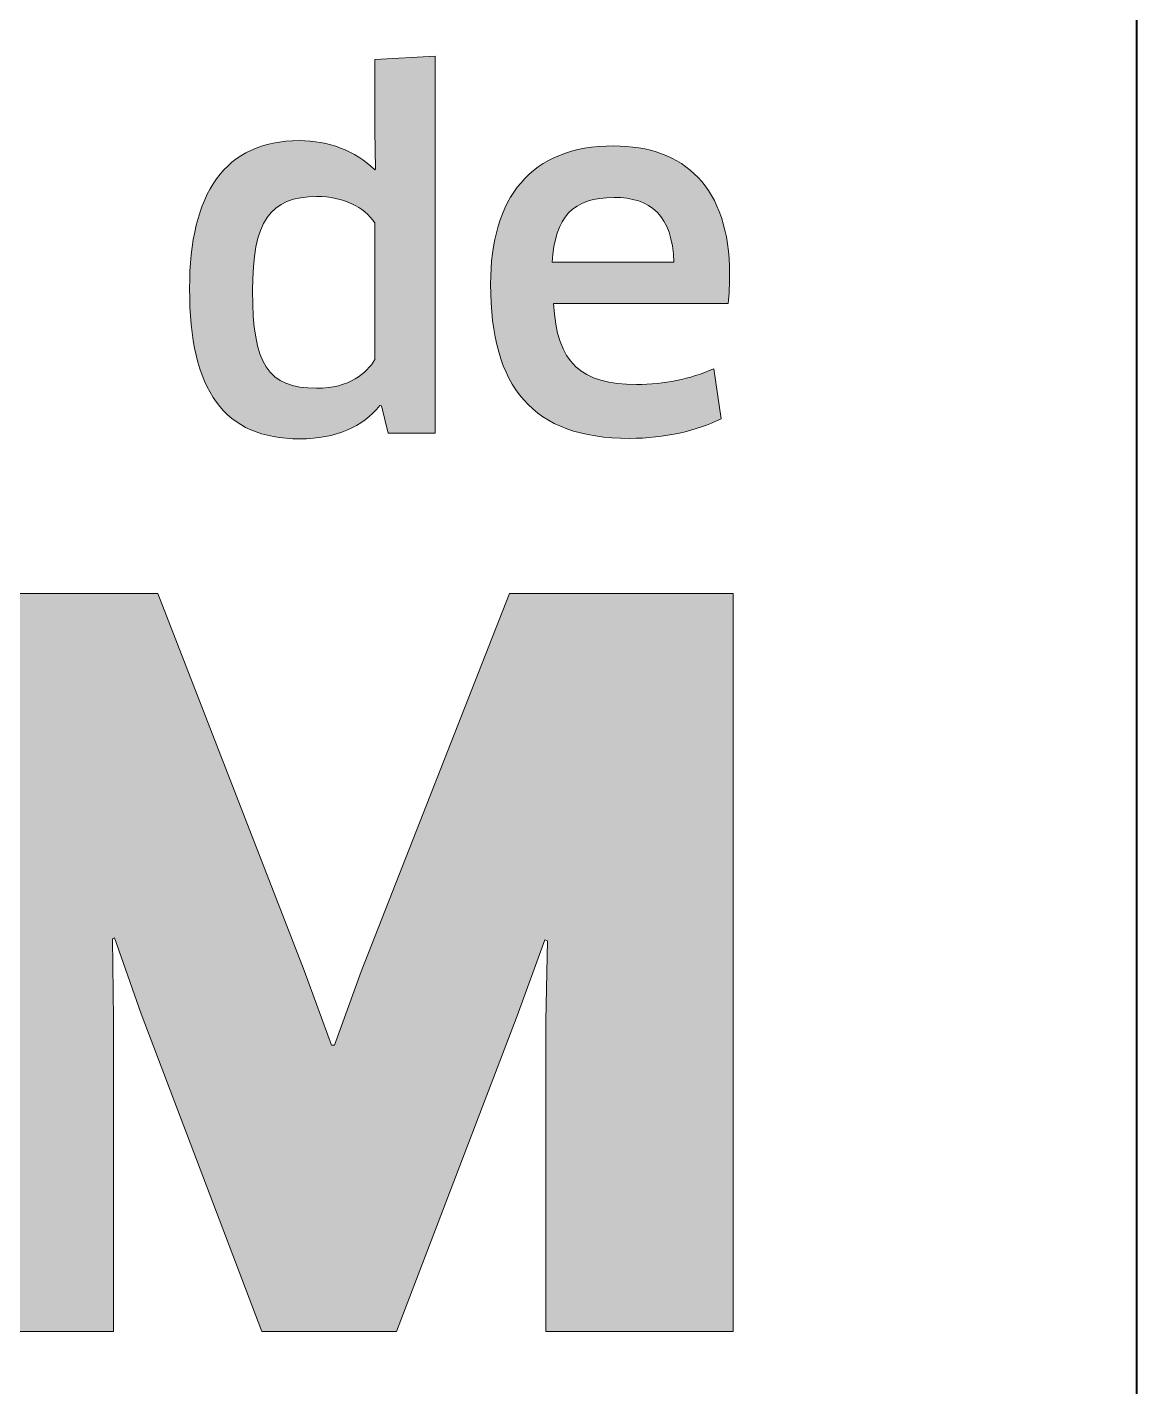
# Model space of a CAD drawing. Header units: millimetres. Extents: x 2084 to 63904, y -2368 to 2343.
# Drawn here: x 63854.7 to 63904.5, y -1927.4 to -1866.3 of the extents above; entities that cross this region are included whole.
import ezdxf

# ---------------------------------------------------------------- set-up
doc = ezdxf.new("R2010")
doc.units = ezdxf.units.MM
doc.layers.add('LOGOMARCA', color=7, linetype='Continuous', lineweight=0)
doc.layers.add('P4', color=4, linetype='Continuous', lineweight=40)

msp = doc.modelspace()

# ---------------------------------------------------------------- hatches: boundary and pattern name
at = {"layer": 'LOGOMARCA', "lineweight": 0}
h = msp.add_hatch(color=256, dxfattribs=at)
edge = h.paths.add_edge_path()
edge.add_spline(control_points=[(63872.982, -1876.107), (63872.982, -1871.875), (63872.982, -1867.643), (63872.982, -1867.643)], knot_values=[0.041667, 0.041667, 0.041667, 0.041667, 0.083333, 0.083333, 0.083333, 0.083333], degree=3, periodic=0)
edge.add_spline(control_points=[(63872.982, -1867.643), (63872.982, -1867.643), (63870.261, -1867.793), (63870.261, -1867.793)], knot_values=[0.083333, 0.083333, 0.083333, 0.083333, 0.166666, 0.166666, 0.166666, 0.166666], degree=3, periodic=0)
edge.add_spline(control_points=[(63870.261, -1867.793), (63870.261, -1867.793), (63870.261, -1870.986), (63870.261, -1870.986)], knot_values=[0.166667, 0.166667, 0.166667, 0.166667, 0.249999, 0.249999, 0.249999, 0.249999], degree=3, periodic=0)
edge.add_spline(control_points=[(63870.261, -1870.986), (63870.261, -1870.986), (63870.304, -1872.7), (63870.304, -1872.7)], knot_values=[0.250001, 0.250001, 0.250001, 0.250001, 0.333332, 0.333332, 0.333332, 0.333332], degree=3, periodic=0)
edge.add_spline(control_points=[(63870.304, -1872.7), (63870.304, -1872.7), (63870.261, -1872.743), (63870.261, -1872.743)], knot_values=[0.333334, 0.333334, 0.333334, 0.333334, 0.416667, 0.416667, 0.416667, 0.416667], degree=3, periodic=0)
edge.add_spline(control_points=[(63870.261, -1872.743), (63869.382, -1871.886), (63868.182, -1871.436), (63866.875, -1871.436)], knot_values=[0.416667, 0.416667, 0.416667, 0.416667, 0.5, 0.5, 0.5, 0.5], degree=3, periodic=0)
edge.add_spline(control_points=[(63866.875, -1871.436), (63863.532, -1871.436), (63861.946, -1873.793), (63861.946, -1878.079)], knot_values=[0.5, 0.5, 0.5, 0.5, 0.583333, 0.583333, 0.583333, 0.583333], degree=3, periodic=0)
edge.add_spline(control_points=[(63861.946, -1878.079), (63861.946, -1882.686), (63863.51, -1884.829), (63866.896, -1884.829)], knot_values=[0.583333, 0.583333, 0.583333, 0.583333, 0.666667, 0.666667, 0.666667, 0.666667], degree=3, periodic=0)
edge.add_spline(control_points=[(63866.896, -1884.829), (63868.546, -1884.829), (63869.703, -1884.294), (63870.496, -1883.329)], knot_values=[0.666667, 0.666667, 0.666667, 0.666667, 0.75, 0.75, 0.75, 0.75], degree=3, periodic=0)
edge.add_spline(control_points=[(63870.496, -1883.329), (63870.496, -1883.329), (63870.561, -1883.351), (63870.561, -1883.351), (63870.561, -1883.351), (63870.561, -1883.351), (63870.861, -1884.572), (63870.861, -1884.572), (63870.861, -1884.572), (63870.861, -1884.572), (63872.982, -1884.572), (63872.982, -1884.572), (63872.982, -1884.572), (63872.982, -1880.34), (63872.982, -1876.107)], knot_values=[0.750003, 0.750003, 0.750003, 0.750003, 0.833333, 0.833333, 0.833333, 0.833334, 0.916667, 0.916667, 0.916667, 0.916668, 1, 1, 1, 1.041667, 1.041667, 1.041667, 1.041667], degree=3, periodic=0)
edge = h.paths.add_edge_path(flags=16)
edge.add_spline(control_points=[(63867.668, -1873.943), (63868.846, -1873.943), (63869.789, -1874.415), (63870.261, -1875.122), (63870.261, -1875.122), (63870.261, -1875.122), (63870.261, -1876.659), (63870.261, -1878.197)], knot_values=[0.6, 0.6, 0.6, 0.6, 0.8, 0.8, 0.8, 0.800001, 0.9, 0.9, 0.9, 0.9], degree=3, periodic=0)
edge.add_spline(control_points=[(63870.261, -1878.197), (63870.261, -1879.734), (63870.261, -1881.272), (63870.261, -1881.272)], knot_values=[0.9, 0.9, 0.9, 0.9, 1, 1, 1, 1], degree=3, periodic=0)
edge.add_spline(control_points=[(63870.261, -1881.272), (63869.918, -1881.872), (63869.125, -1882.558), (63867.646, -1882.558)], knot_values=[0, 0, 0, 0, 0.2, 0.2, 0.2, 0.2], degree=3, periodic=0)
edge.add_spline(control_points=[(63867.646, -1882.558), (63865.46, -1882.558), (63864.775, -1881.465), (63864.775, -1878.186)], knot_values=[0.2, 0.2, 0.2, 0.2, 0.4, 0.4, 0.4, 0.4], degree=3, periodic=0)
edge.add_spline(control_points=[(63864.775, -1878.186), (63864.775, -1875.057), (63865.546, -1873.943), (63867.668, -1873.943)], knot_values=[0.4, 0.4, 0.4, 0.4, 0.6, 0.6, 0.6, 0.6], degree=3, periodic=0)
h = msp.add_hatch(color=256, dxfattribs=at)
edge = h.paths.add_edge_path()
edge.add_spline(control_points=[(63886.14, -1878.743), (63886.183, -1878.357), (63886.204, -1877.843), (63886.204, -1877.436)], knot_values=[0.555556, 0.555556, 0.555556, 0.555556, 0.666667, 0.666667, 0.666667, 0.666667], degree=3, periodic=0)
edge.add_spline(control_points=[(63886.204, -1877.436), (63886.204, -1873.536), (63884.168, -1871.672), (63880.997, -1871.672)], knot_values=[0.666667, 0.666667, 0.666667, 0.666667, 0.777778, 0.777778, 0.777778, 0.777778], degree=3, periodic=0)
edge.add_spline(control_points=[(63880.997, -1871.672), (63877.268, -1871.672), (63875.468, -1874.004), (63875.468, -1877.886)], knot_values=[0.777778, 0.777778, 0.777778, 0.777778, 0.888889, 0.888889, 0.888889, 0.888889], degree=3, periodic=0)
edge.add_spline(control_points=[(63875.468, -1877.886), (63875.468, -1882.515), (63877.354, -1884.808), (63881.704, -1884.808)], knot_values=[0.888889, 0.888889, 0.888889, 0.888889, 1, 1, 1, 1], degree=3, periodic=0)
edge.add_spline(control_points=[(63881.704, -1884.808), (63883.311, -1884.808), (63884.725, -1884.465), (63885.818, -1883.929)], knot_values=[0, 0, 0, 0, 0.111111, 0.111111, 0.111111, 0.111111], degree=3, periodic=0)
edge.add_spline(control_points=[(63885.818, -1883.929), (63885.818, -1883.929), (63885.497, -1881.679), (63885.497, -1881.679)], knot_values=[0.111112, 0.111112, 0.111112, 0.111112, 0.222222, 0.222222, 0.222222, 0.222222], degree=3, periodic=0)
edge.add_spline(control_points=[(63885.497, -1881.679), (63884.404, -1882.151), (63883.29, -1882.386), (63882.025, -1882.386)], knot_values=[0.222222, 0.222222, 0.222222, 0.222222, 0.333333, 0.333333, 0.333333, 0.333333], degree=3, periodic=0)
edge.add_spline(control_points=[(63882.025, -1882.386), (63879.561, -1882.386), (63878.425, -1881.443), (63878.297, -1878.743), (63878.297, -1878.743), (63878.297, -1878.743), (63886.14, -1878.743), (63886.14, -1878.743)], knot_values=[0.333333, 0.333333, 0.333333, 0.333333, 0.444444, 0.444444, 0.444444, 0.444445, 0.555556, 0.555556, 0.555556, 0.555556], degree=3, periodic=0)
edge = h.paths.add_edge_path(flags=16)
edge.add_spline(control_points=[(63878.232, -1876.9), (63878.361, -1874.865), (63879.154, -1873.986), (63881.018, -1873.986)], knot_values=[0, 0, 0, 0, 0.333333, 0.333333, 0.333333, 0.333333], degree=3, periodic=0)
edge.add_spline(control_points=[(63881.018, -1873.986), (63882.625, -1873.986), (63883.654, -1874.782), (63883.697, -1876.9), (63883.697, -1876.9), (63883.697, -1876.9), (63882.331, -1876.9), (63880.965, -1876.9)], knot_values=[0.333333, 0.333333, 0.333333, 0.333333, 0.666667, 0.666667, 0.666667, 0.666668, 0.833333, 0.833333, 0.833333, 0.833333], degree=3, periodic=0)
edge.add_spline(control_points=[(63880.965, -1876.9), (63879.598, -1876.9), (63878.232, -1876.9), (63878.232, -1876.9)], knot_values=[0.833333, 0.833333, 0.833333, 0.833333, 1, 1, 1, 1], degree=3, periodic=0)
h = msp.add_hatch(color=256, dxfattribs=at)
edge = h.paths.add_edge_path()
edge.add_spline(control_points=[(63850.418, -1924.933), (63850.418, -1924.933), (63850.418, -1924.933), (63850.418, -1924.933), (63850.418, -1924.933), (63850.418, -1924.933), (63858.534, -1924.933), (63858.534, -1924.933), (63858.534, -1924.933), (63858.534, -1924.933), (63858.534, -1910.873), (63858.534, -1910.873), (63858.534, -1910.873), (63858.534, -1910.873), (63858.49, -1907.292), (63858.49, -1907.292), (63858.49, -1907.292), (63858.49, -1907.292), (63858.578, -1907.248), (63858.578, -1907.248), (63858.578, -1907.248), (63858.578, -1907.248), (63859.769, -1910.652), (63859.769, -1910.652), (63859.769, -1910.652), (63859.769, -1910.652), (63865.195, -1924.933), (63865.195, -1924.933), (63865.195, -1924.933), (63865.195, -1924.933), (63871.238, -1924.933), (63871.238, -1924.933), (63871.238, -1924.933), (63871.238, -1924.933), (63876.663, -1910.741), (63876.663, -1910.741), (63876.663, -1910.741), (63876.663, -1910.741), (63877.898, -1907.336), (63877.898, -1907.336), (63877.898, -1907.336), (63877.898, -1907.336), (63878.031, -1907.38), (63878.031, -1907.38), (63878.031, -1907.38), (63878.031, -1907.38), (63878.031, -1907.38), (63878.031, -1907.38)], knot_values=[0.045455, 0.045455, 0.045455, 0.045455, 0.068182, 0.068182, 0.068182, 0.068183, 0.090909, 0.090909, 0.090909, 0.09091, 0.136364, 0.136364, 0.136364, 0.136364, 0.181818, 0.181818, 0.181818, 0.181819, 0.227273, 0.227273, 0.227273, 0.227274, 0.272727, 0.272727, 0.272727, 0.272728, 0.318182, 0.318182, 0.318182, 0.318183, 0.363636, 0.363636, 0.363636, 0.363637, 0.409091, 0.409091, 0.409091, 0.409092, 0.454545, 0.454545, 0.454545, 0.454546, 0.477273, 0.477273, 0.477273, 0.477274, 0.5, 0.5, 0.5, 0.5], degree=3, periodic=0)
edge.add_spline(control_points=[(63878.031, -1907.38), (63878.031, -1907.38), (63877.943, -1910.962), (63877.943, -1910.962), (63877.943, -1910.962), (63877.943, -1910.962), (63877.943, -1924.933), (63877.943, -1924.933)], knot_values=[0.5, 0.5, 0.5, 0.5, 0.545455, 0.545455, 0.545455, 0.545455, 0.590909, 0.590909, 0.590909, 0.590909], degree=3, periodic=0)
edge.add_spline(control_points=[(63877.943, -1924.933), (63877.943, -1924.933), (63877.943, -1924.933), (63877.943, -1924.933), (63877.943, -1924.933), (63877.943, -1924.933), (63886.368, -1924.933), (63886.368, -1924.933)], knot_values=[0.590909, 0.590909, 0.590909, 0.590909, 0.613636, 0.613636, 0.613636, 0.613637, 0.636364, 0.636364, 0.636364, 0.636364], degree=3, periodic=0)
edge.add_spline(control_points=[(63886.368, -1924.933), (63886.368, -1924.933), (63886.368, -1924.933), (63886.368, -1924.933), (63886.368, -1924.933), (63886.368, -1924.933), (63886.368, -1891.774), (63886.368, -1891.774)], knot_values=[0.636364, 0.636364, 0.636364, 0.636364, 0.659091, 0.659091, 0.659091, 0.659092, 0.681818, 0.681818, 0.681818, 0.681818], degree=3, periodic=0)
edge.add_spline(control_points=[(63886.368, -1891.774), (63886.368, -1891.774), (63886.368, -1891.774), (63886.368, -1891.774), (63886.368, -1891.774), (63886.368, -1891.774), (63876.311, -1891.774), (63876.311, -1891.774), (63876.311, -1891.774), (63876.311, -1891.774), (63869.65, -1908.751), (63869.65, -1908.751), (63869.65, -1908.751), (63869.65, -1908.751), (63868.459, -1912.067), (63868.459, -1912.067), (63868.459, -1912.067), (63868.459, -1912.067), (63868.327, -1912.067), (63868.327, -1912.067), (63868.327, -1912.067), (63868.327, -1912.067), (63867.091, -1908.707), (63867.091, -1908.707), (63867.091, -1908.707), (63867.091, -1908.707), (63860.519, -1891.774), (63860.519, -1891.774), (63860.519, -1891.774), (63860.519, -1891.774), (63850.418, -1891.774), (63850.418, -1891.774), (63850.418, -1891.774), (63850.418, -1924.933), (63850.418, -1924.933)], knot_values=[0.681818, 0.681818, 0.681818, 0.681818, 0.704545, 0.704545, 0.704545, 0.704546, 0.727273, 0.727273, 0.727273, 0.727274, 0.772727, 0.772727, 0.772727, 0.772728, 0.818182, 0.818182, 0.818182, 0.818183, 0.863636, 0.863636, 0.863636, 0.863637, 0.909091, 0.909091, 0.909091, 0.909092, 0.954545, 0.954545, 0.954545, 0.954546, 1, 1, 1, 1.045455, 1.045455, 1.045455, 1.045455], degree=3, periodic=0)

# ---------------------------------------------------------------- linework, layer by layer
for points, knots in [([(63872.982, -1884.572), (63872.982, -1884.572), (63872.982, -1867.642), (63872.982, -1867.642), (63872.982, -1867.642), (63872.982, -1867.642), (63870.261, -1867.793), (63870.261, -1867.793), (63870.261, -1867.793), (63870.261, -1867.793), (63870.261, -1870.985), (63870.261, -1870.985), (63870.261, -1870.985), (63870.261, -1870.985), (63870.304, -1872.7), (63870.304, -1872.7), (63870.304, -1872.7), (63870.304, -1872.7), (63870.261, -1872.743), (63870.261, -1872.743), (63870.261, -1872.743), (63869.382, -1871.885), (63868.182, -1871.435), (63866.875, -1871.435), (63866.875, -1871.435), (63863.532, -1871.435), (63861.946, -1873.793), (63861.946, -1878.079), (63861.946, -1878.079), (63861.946, -1882.686), (63863.51, -1884.829), (63866.896, -1884.829), (63866.896, -1884.829), (63868.546, -1884.829), (63869.703, -1884.293), (63870.496, -1883.329), (63870.496, -1883.329), (63870.496, -1883.329), (63870.561, -1883.35), (63870.561, -1883.35), (63870.561, -1883.35), (63870.561, -1883.35), (63870.861, -1884.572), (63870.861, -1884.572), (63870.861, -1884.572), (63870.861, -1884.572), (63872.982, -1884.572), (63872.982, -1884.572)], [0, 0, 0, 0, 0.083333, 0.083333, 0.083333, 0.083333, 0.166667, 0.166667, 0.166667, 0.166667, 0.25, 0.25, 0.25, 0.25, 0.333333, 0.333333, 0.333333, 0.333333, 0.416667, 0.416667, 0.416667, 0.416667, 0.5, 0.5, 0.5, 0.5, 0.583333, 0.583333, 0.583333, 0.583333, 0.666667, 0.666667, 0.666667, 0.666667, 0.75, 0.75, 0.75, 0.75, 0.833333, 0.833333, 0.833333, 0.833333, 0.916667, 0.916667, 0.916667, 0.916667, 1, 1, 1, 1]), ([(63872.982, -1884.572), (63872.982, -1884.572), (63872.982, -1867.642), (63872.982, -1867.642), (63872.982, -1867.642), (63872.982, -1867.642), (63870.261, -1867.793), (63870.261, -1867.793), (63870.261, -1867.793), (63870.261, -1867.793), (63870.261, -1870.985), (63870.261, -1870.985), (63870.261, -1870.985), (63870.261, -1870.985), (63870.304, -1872.7), (63870.304, -1872.7), (63870.304, -1872.7), (63870.304, -1872.7), (63870.261, -1872.743), (63870.261, -1872.743), (63870.261, -1872.743), (63869.382, -1871.885), (63868.182, -1871.435), (63866.875, -1871.435), (63866.875, -1871.435), (63863.532, -1871.435), (63861.946, -1873.793), (63861.946, -1878.079), (63861.946, -1878.079), (63861.946, -1882.686), (63863.51, -1884.829), (63866.896, -1884.829), (63866.896, -1884.829), (63868.546, -1884.829), (63869.703, -1884.293), (63870.496, -1883.329), (63870.496, -1883.329), (63870.496, -1883.329), (63870.561, -1883.35), (63870.561, -1883.35), (63870.561, -1883.35), (63870.561, -1883.35), (63870.861, -1884.572), (63870.861, -1884.572), (63870.861, -1884.572), (63870.861, -1884.572), (63872.982, -1884.572), (63872.982, -1884.572)], [0, 0, 0, 0, 0.083333, 0.083333, 0.083333, 0.083333, 0.166667, 0.166667, 0.166667, 0.166667, 0.25, 0.25, 0.25, 0.25, 0.333333, 0.333333, 0.333333, 0.333333, 0.416667, 0.416667, 0.416667, 0.416667, 0.5, 0.5, 0.5, 0.5, 0.583333, 0.583333, 0.583333, 0.583333, 0.666667, 0.666667, 0.666667, 0.666667, 0.75, 0.75, 0.75, 0.75, 0.833333, 0.833333, 0.833333, 0.833333, 0.916667, 0.916667, 0.916667, 0.916667, 1, 1, 1, 1]), ([(63881.704, -1884.807), (63883.311, -1884.807), (63884.725, -1884.465), (63885.818, -1883.929), (63885.818, -1883.929), (63885.818, -1883.929), (63885.497, -1881.679), (63885.497, -1881.679), (63885.497, -1881.679), (63884.404, -1882.15), (63883.29, -1882.386), (63882.025, -1882.386), (63882.025, -1882.386), (63879.561, -1882.386), (63878.425, -1881.443), (63878.297, -1878.743), (63878.297, -1878.743), (63878.297, -1878.743), (63886.14, -1878.743), (63886.14, -1878.743), (63886.14, -1878.743), (63886.183, -1878.357), (63886.204, -1877.843), (63886.204, -1877.436), (63886.204, -1877.436), (63886.204, -1873.536), (63884.168, -1871.671), (63880.997, -1871.671), (63880.997, -1871.671), (63877.268, -1871.671), (63875.468, -1874.003), (63875.468, -1877.886), (63875.468, -1877.886), (63875.468, -1882.514), (63877.354, -1884.807), (63881.704, -1884.807)], [0, 0, 0, 0, 0.111111, 0.111111, 0.111111, 0.111111, 0.222222, 0.222222, 0.222222, 0.222222, 0.333333, 0.333333, 0.333333, 0.333333, 0.444444, 0.444444, 0.444444, 0.444444, 0.555556, 0.555556, 0.555556, 0.555556, 0.666667, 0.666667, 0.666667, 0.666667, 0.777778, 0.777778, 0.777778, 0.777778, 0.888889, 0.888889, 0.888889, 0.888889, 1, 1, 1, 1]), ([(63881.704, -1884.807), (63883.311, -1884.807), (63884.725, -1884.465), (63885.818, -1883.929), (63885.818, -1883.929), (63885.818, -1883.929), (63885.497, -1881.679), (63885.497, -1881.679), (63885.497, -1881.679), (63884.404, -1882.15), (63883.29, -1882.386), (63882.025, -1882.386), (63882.025, -1882.386), (63879.561, -1882.386), (63878.425, -1881.443), (63878.297, -1878.743), (63878.297, -1878.743), (63878.297, -1878.743), (63886.14, -1878.743), (63886.14, -1878.743), (63886.14, -1878.743), (63886.183, -1878.357), (63886.204, -1877.843), (63886.204, -1877.436), (63886.204, -1877.436), (63886.204, -1873.536), (63884.168, -1871.671), (63880.997, -1871.671), (63880.997, -1871.671), (63877.268, -1871.671), (63875.468, -1874.003), (63875.468, -1877.886), (63875.468, -1877.886), (63875.468, -1882.514), (63877.354, -1884.807), (63881.704, -1884.807)], [0, 0, 0, 0, 0.111111, 0.111111, 0.111111, 0.111111, 0.222222, 0.222222, 0.222222, 0.222222, 0.333333, 0.333333, 0.333333, 0.333333, 0.444444, 0.444444, 0.444444, 0.444444, 0.555556, 0.555556, 0.555556, 0.555556, 0.666667, 0.666667, 0.666667, 0.666667, 0.777778, 0.777778, 0.777778, 0.777778, 0.888889, 0.888889, 0.888889, 0.888889, 1, 1, 1, 1]), ([(63870.261, -1881.272), (63869.918, -1881.872), (63869.125, -1882.557), (63867.646, -1882.557), (63867.646, -1882.557), (63865.46, -1882.557), (63864.775, -1881.464), (63864.775, -1878.186), (63864.775, -1878.186), (63864.775, -1875.057), (63865.546, -1873.943), (63867.668, -1873.943), (63867.668, -1873.943), (63868.846, -1873.943), (63869.789, -1874.414), (63870.261, -1875.121), (63870.261, -1875.121), (63870.261, -1875.121), (63870.261, -1881.272), (63870.261, -1881.272)], [0, 0, 0, 0, 0.2, 0.2, 0.2, 0.2, 0.4, 0.4, 0.4, 0.4, 0.6, 0.6, 0.6, 0.6, 0.8, 0.8, 0.8, 0.8, 1, 1, 1, 1]), ([(63870.261, -1881.272), (63869.918, -1881.872), (63869.125, -1882.557), (63867.646, -1882.557), (63867.646, -1882.557), (63865.46, -1882.557), (63864.775, -1881.464), (63864.775, -1878.186), (63864.775, -1878.186), (63864.775, -1875.057), (63865.546, -1873.943), (63867.668, -1873.943), (63867.668, -1873.943), (63868.846, -1873.943), (63869.789, -1874.414), (63870.261, -1875.121), (63870.261, -1875.121), (63870.261, -1875.121), (63870.261, -1881.272), (63870.261, -1881.272)], [0, 0, 0, 0, 0.2, 0.2, 0.2, 0.2, 0.4, 0.4, 0.4, 0.4, 0.6, 0.6, 0.6, 0.6, 0.8, 0.8, 0.8, 0.8, 1, 1, 1, 1]), ([(63878.232, -1876.9), (63878.361, -1874.864), (63879.154, -1873.986), (63881.018, -1873.986), (63881.018, -1873.986), (63882.625, -1873.986), (63883.654, -1874.782), (63883.697, -1876.9), (63883.697, -1876.9), (63883.697, -1876.9), (63878.232, -1876.9), (63878.232, -1876.9)], [0, 0, 0, 0, 0.333333, 0.333333, 0.333333, 0.333333, 0.666667, 0.666667, 0.666667, 0.666667, 1, 1, 1, 1]), ([(63878.232, -1876.9), (63878.361, -1874.864), (63879.154, -1873.986), (63881.018, -1873.986), (63881.018, -1873.986), (63882.625, -1873.986), (63883.654, -1874.782), (63883.697, -1876.9), (63883.697, -1876.9), (63883.697, -1876.9), (63878.232, -1876.9), (63878.232, -1876.9)], [0, 0, 0, 0, 0.333333, 0.333333, 0.333333, 0.333333, 0.666667, 0.666667, 0.666667, 0.666667, 1, 1, 1, 1]), ([(63850.418, -1891.773), (63850.418, -1891.773), (63850.418, -1924.932), (63850.418, -1924.932), (63850.418, -1924.932), (63850.418, -1924.932), (63858.534, -1924.932), (63858.534, -1924.932), (63858.534, -1924.932), (63858.534, -1924.932), (63858.534, -1910.873), (63858.534, -1910.873), (63858.534, -1910.873), (63858.534, -1910.873), (63858.49, -1907.292), (63858.49, -1907.292), (63858.49, -1907.292), (63858.49, -1907.292), (63858.578, -1907.247), (63858.578, -1907.247), (63858.578, -1907.247), (63858.578, -1907.247), (63859.769, -1910.652), (63859.769, -1910.652), (63859.769, -1910.652), (63859.769, -1910.652), (63865.195, -1924.932), (63865.195, -1924.932), (63865.195, -1924.932), (63865.195, -1924.932), (63871.238, -1924.932), (63871.238, -1924.932), (63871.238, -1924.932), (63871.238, -1924.932), (63876.663, -1910.74), (63876.663, -1910.74), (63876.663, -1910.74), (63876.663, -1910.74), (63877.898, -1907.336), (63877.898, -1907.336), (63877.898, -1907.336), (63877.898, -1907.336), (63878.031, -1907.38), (63878.031, -1907.38), (63878.031, -1907.38), (63878.031, -1907.38), (63877.943, -1910.961), (63877.943, -1910.961), (63877.943, -1910.961), (63877.943, -1910.961), (63877.943, -1924.932), (63877.943, -1924.932), (63877.943, -1924.932), (63877.943, -1924.932), (63886.368, -1924.932), (63886.368, -1924.932), (63886.368, -1924.932), (63886.368, -1924.932), (63886.368, -1891.773), (63886.368, -1891.773), (63886.368, -1891.773), (63886.368, -1891.773), (63876.311, -1891.773), (63876.311, -1891.773), (63876.311, -1891.773), (63876.311, -1891.773), (63869.65, -1908.751), (63869.65, -1908.751), (63869.65, -1908.751), (63869.65, -1908.751), (63868.459, -1912.066), (63868.459, -1912.066), (63868.459, -1912.066), (63868.459, -1912.066), (63868.327, -1912.066), (63868.327, -1912.066), (63868.327, -1912.066), (63868.327, -1912.066), (63867.091, -1908.706), (63867.091, -1908.706), (63867.091, -1908.706), (63867.091, -1908.706), (63860.519, -1891.773), (63860.519, -1891.773), (63860.519, -1891.773), (63860.519, -1891.773), (63850.418, -1891.773), (63850.418, -1891.773)], [0, 0, 0, 0, 0.045455, 0.045455, 0.045455, 0.045455, 0.090909, 0.090909, 0.090909, 0.090909, 0.136364, 0.136364, 0.136364, 0.136364, 0.181818, 0.181818, 0.181818, 0.181818, 0.227273, 0.227273, 0.227273, 0.227273, 0.272727, 0.272727, 0.272727, 0.272727, 0.318182, 0.318182, 0.318182, 0.318182, 0.363636, 0.363636, 0.363636, 0.363636, 0.409091, 0.409091, 0.409091, 0.409091, 0.454545, 0.454545, 0.454545, 0.454545, 0.5, 0.5, 0.5, 0.5, 0.545455, 0.545455, 0.545455, 0.545455, 0.590909, 0.590909, 0.590909, 0.590909, 0.636364, 0.636364, 0.636364, 0.636364, 0.681818, 0.681818, 0.681818, 0.681818, 0.727273, 0.727273, 0.727273, 0.727273, 0.772727, 0.772727, 0.772727, 0.772727, 0.818182, 0.818182, 0.818182, 0.818182, 0.863636, 0.863636, 0.863636, 0.863636, 0.909091, 0.909091, 0.909091, 0.909091, 0.954545, 0.954545, 0.954545, 0.954545, 1, 1, 1, 1]), ([(63850.418, -1891.773), (63850.418, -1891.773), (63850.418, -1924.932), (63850.418, -1924.932), (63850.418, -1924.932), (63850.418, -1924.932), (63858.534, -1924.932), (63858.534, -1924.932), (63858.534, -1924.932), (63858.534, -1924.932), (63858.534, -1910.873), (63858.534, -1910.873), (63858.534, -1910.873), (63858.534, -1910.873), (63858.49, -1907.292), (63858.49, -1907.292), (63858.49, -1907.292), (63858.49, -1907.292), (63858.578, -1907.247), (63858.578, -1907.247), (63858.578, -1907.247), (63858.578, -1907.247), (63859.769, -1910.652), (63859.769, -1910.652), (63859.769, -1910.652), (63859.769, -1910.652), (63865.195, -1924.932), (63865.195, -1924.932), (63865.195, -1924.932), (63865.195, -1924.932), (63871.238, -1924.932), (63871.238, -1924.932), (63871.238, -1924.932), (63871.238, -1924.932), (63876.663, -1910.74), (63876.663, -1910.74), (63876.663, -1910.74), (63876.663, -1910.74), (63877.898, -1907.336), (63877.898, -1907.336), (63877.898, -1907.336), (63877.898, -1907.336), (63878.031, -1907.38), (63878.031, -1907.38), (63878.031, -1907.38), (63878.031, -1907.38), (63877.943, -1910.961), (63877.943, -1910.961), (63877.943, -1910.961), (63877.943, -1910.961), (63877.943, -1924.932), (63877.943, -1924.932), (63877.943, -1924.932), (63877.943, -1924.932), (63886.368, -1924.932), (63886.368, -1924.932), (63886.368, -1924.932), (63886.368, -1924.932), (63886.368, -1891.773), (63886.368, -1891.773), (63886.368, -1891.773), (63886.368, -1891.773), (63876.311, -1891.773), (63876.311, -1891.773), (63876.311, -1891.773), (63876.311, -1891.773), (63869.65, -1908.751), (63869.65, -1908.751), (63869.65, -1908.751), (63869.65, -1908.751), (63868.459, -1912.066), (63868.459, -1912.066), (63868.459, -1912.066), (63868.459, -1912.066), (63868.327, -1912.066), (63868.327, -1912.066), (63868.327, -1912.066), (63868.327, -1912.066), (63867.091, -1908.706), (63867.091, -1908.706), (63867.091, -1908.706), (63867.091, -1908.706), (63860.519, -1891.773), (63860.519, -1891.773), (63860.519, -1891.773), (63860.519, -1891.773), (63850.418, -1891.773), (63850.418, -1891.773)], [0, 0, 0, 0, 0.045455, 0.045455, 0.045455, 0.045455, 0.090909, 0.090909, 0.090909, 0.090909, 0.136364, 0.136364, 0.136364, 0.136364, 0.181818, 0.181818, 0.181818, 0.181818, 0.227273, 0.227273, 0.227273, 0.227273, 0.272727, 0.272727, 0.272727, 0.272727, 0.318182, 0.318182, 0.318182, 0.318182, 0.363636, 0.363636, 0.363636, 0.363636, 0.409091, 0.409091, 0.409091, 0.409091, 0.454545, 0.454545, 0.454545, 0.454545, 0.5, 0.5, 0.5, 0.5, 0.545455, 0.545455, 0.545455, 0.545455, 0.590909, 0.590909, 0.590909, 0.590909, 0.636364, 0.636364, 0.636364, 0.636364, 0.681818, 0.681818, 0.681818, 0.681818, 0.727273, 0.727273, 0.727273, 0.727273, 0.772727, 0.772727, 0.772727, 0.772727, 0.818182, 0.818182, 0.818182, 0.818182, 0.863636, 0.863636, 0.863636, 0.863636, 0.909091, 0.909091, 0.909091, 0.909091, 0.954545, 0.954545, 0.954545, 0.954545, 1, 1, 1, 1])]:
    msp.add_open_spline(points, degree=3, knots=knots, dxfattribs=at)
at = {"layer": 'P4'}
msp.add_line((63904.496, -2368.06), (63904.496, -388.482), dxfattribs=at)
msp.add_lwpolyline([(63904.496, -1826.183), (63665.882, -1826.183), (63665.882, -2025.275), (63904.496, -2025.275)], close=True, dxfattribs=at)

doc.saveas('drawing.dxf')
